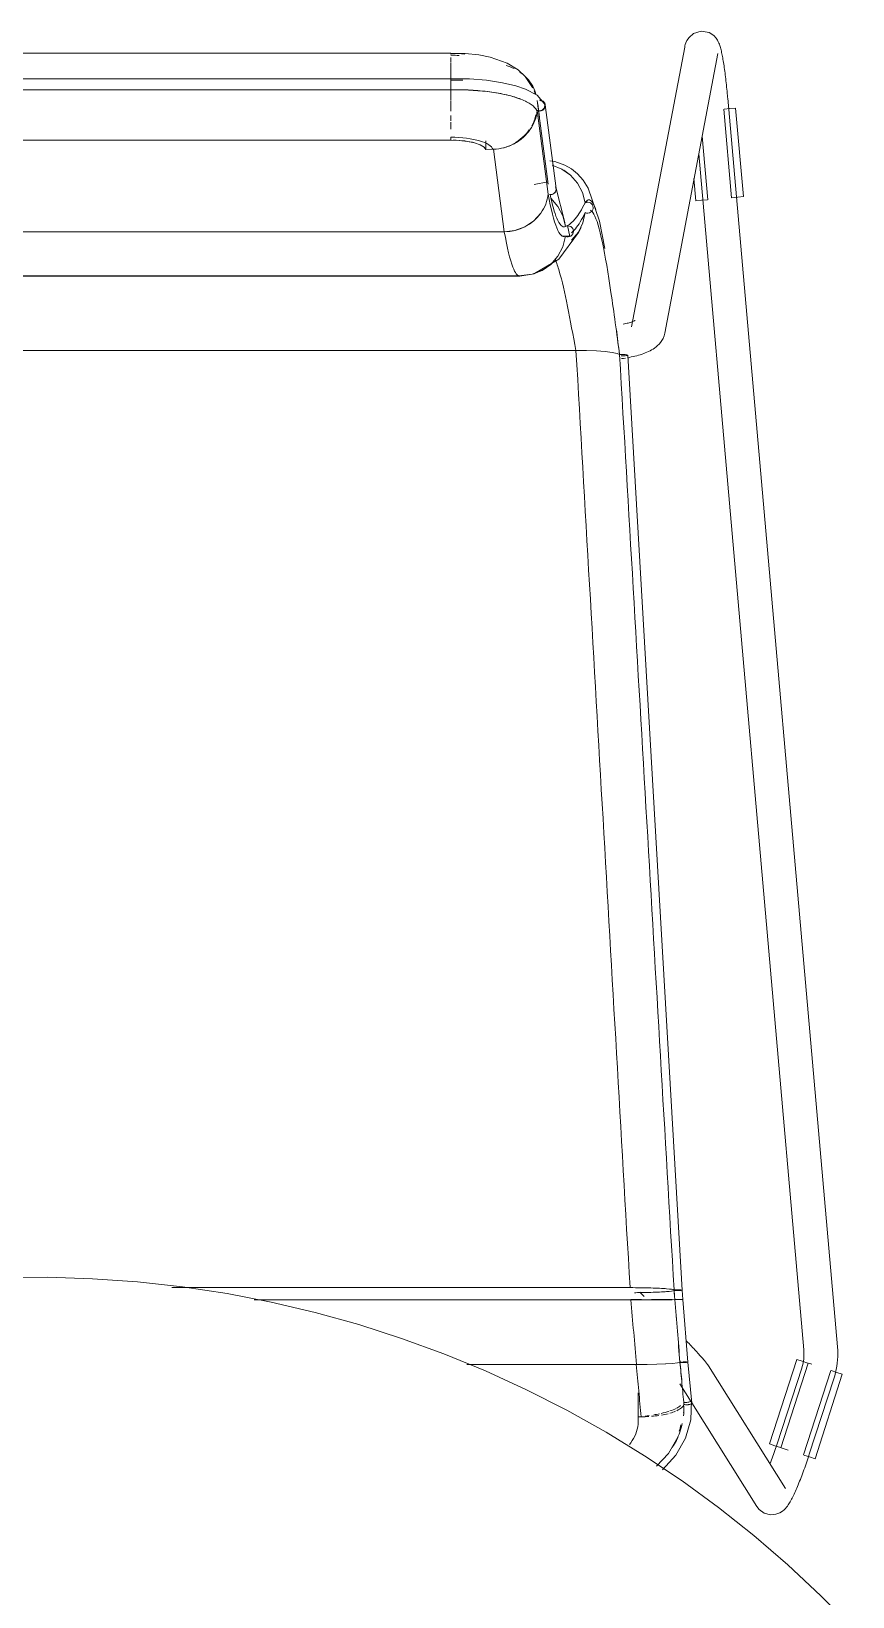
# Model space of a CAD drawing. Header units: millimetres. Extents: x 155927 to 317870, y -36033 to 97293.
# Drawn here: x 219245 to 219536, y 12593 to 13148 of the extents above; entities that cross this region are included whole.
import ezdxf

# ---------------------------------------------------------------- set-up
doc = ezdxf.new("R2010")
doc.units = ezdxf.units.MM
doc.header["$MEASUREMENT"] = 0
doc.layers.add('I-FURN', color=8, linetype='CONTINUOUS', lineweight=9)

msp = doc.modelspace()

# ---------------------------------------------------------------- linework, layer by layer
at = {"layer": 'I-FURN'}
for p, q in [((219479.77, 13147.45), (219478.2, 13146.12)), ((219479.77, 13147.45), (219482.52, 13148.28)), ((219482.52, 13148.28), (219485.28, 13147.8)), ((219485.28, 13147.8), (219486.94, 13146.75)), ((219476.64, 13142.69), (219457.82, 13043.4)), ((219476.72, 13143.1), (219476.64, 13142.69)), ((219476.86, 13143.62), (219476.72, 13143.1)), ((219477.07, 13144.24), (219476.86, 13143.62)), ((219477.45, 13145.04), (219477.07, 13144.24)), ((219478.2, 13146.12), (219477.45, 13145.04)), ((219486.94, 13146.75), (219487.79, 13145.85)), ((219487.79, 13145.85), (219488.27, 13145.14)), ((219488.27, 13145.14), (219488.58, 13144.58)), ((219488.58, 13144.58), (219488.79, 13144.11)), ((219488.79, 13144.11), (219488.96, 13143.68)), ((219488.96, 13143.68), (219489.1, 13143.28)), ((219489.1, 13143.28), (219489.23, 13142.88)), ((219489.23, 13142.88), (219489.34, 13142.48)), ((219489.34, 13142.48), (219489.45, 13142.08)), ((219489.45, 13142.08), (219489.55, 13141.67)), ((219393.73, 13140.5), (219098.88, 13140.5)), ((219393.73, 13140.33), (219393.73, 13140.5)), ((219393.73, 13140.5), (219398.76, 13140.39)), ((219393.73, 13140.48), (219393.73, 13140.2)), ((219393.73, 13139.01), (219393.73, 13137.26)), ((219393.73, 13136.98), (219393.73, 13134.4)), ((219398.76, 13140.39), (219403.58, 13139.88)), ((219403.58, 13139.88), (219407.62, 13139.09)), ((219407.62, 13139.09), (219413.67, 13136.96)), ((219413.67, 13136.96), (219417.55, 13134.57)), ((219469.61, 13041.16), (219488.43, 13140.45)), ((219489.55, 13141.67), (219489.65, 13141.24)), ((219489.65, 13141.24), (219489.75, 13140.8)), ((219489.75, 13140.8), (219489.85, 13140.34)), ((219489.85, 13140.34), (219489.94, 13139.86)), ((219489.94, 13139.86), (219490.04, 13139.37)), ((219490.04, 13139.37), (219490.13, 13138.85)), ((219490.13, 13138.85), (219490.23, 13138.32)), ((219490.23, 13138.32), (219490.32, 13137.77)), ((219490.32, 13137.77), (219490.41, 13137.2)), ((219490.41, 13137.2), (219490.5, 13136.61)), ((219490.5, 13136.61), (219490.6, 13136.01)), ((219393.73, 13131.46), (219098.88, 13131.46)), ((219393.73, 13131.22), (219393.73, 13134.24)), ((219393.73, 13134.23), (219393.73, 13131.22)), ((219393.73, 13131.46), (219393.73, 13127.51)), ((219393.73, 13131.46), (219400.27, 13131.37)), ((219393.73, 13131.39), (219393.73, 13131.46)), ((219393.73, 13131.2), (219393.73, 13131.39)), ((219393.73, 13130.89), (219393.73, 13131.2)), ((219393.73, 13130.5), (219393.73, 13130.89)), ((219400.27, 13131.37), (219406.39, 13130.88)), ((219406.39, 13130.88), (219412.01, 13130.04)), ((219417.55, 13134.57), (219420.02, 13132.28)), ((219420.02, 13132.28), (219422.7, 13128.38)), ((219490.6, 13136.01), (219490.69, 13135.39)), ((219490.69, 13135.39), (219490.78, 13134.76)), ((219490.78, 13134.76), (219490.86, 13134.11)), ((219490.86, 13134.11), (219490.95, 13133.44)), ((219490.95, 13133.44), (219491.04, 13132.77)), ((219491.04, 13132.77), (219491.13, 13132.08)), ((219491.13, 13132.08), (219491.21, 13131.38)), ((219491.21, 13131.38), (219491.29, 13130.67)), ((219098.88, 13127.5), (219393.73, 13127.5)), ((219393.73, 13130.05), (219393.73, 13130.5)), ((219393.73, 13129.56), (219393.73, 13130.05)), ((219393.73, 13129.06), (219393.73, 13129.56)), ((219393.73, 13128.58), (219393.73, 13129.06)), ((219393.73, 13128.17), (219393.73, 13128.58)), ((219393.73, 13127.84), (219393.73, 13128.17)), ((219393.73, 13127.61), (219393.73, 13127.84)), ((219393.73, 13127.51), (219393.73, 13127.61)), ((219393.73, 13123.72), (219393.73, 13127.53)), ((219393.73, 13127.53), (219393.73, 13123.72)), ((219399.95, 13127.42), (219393.73, 13127.5)), ((219406.52, 13126.89), (219399.95, 13127.42)), ((219410.53, 13126.3), (219406.52, 13126.89)), ((219414.96, 13125.33), (219410.53, 13126.3)), ((219412.01, 13130.04), (219416.7, 13128.94)), ((219418.4, 13124.24), (219414.96, 13125.33)), ((219416.7, 13128.94), (219420.16, 13127.78)), ((219420.16, 13127.78), (219424.28, 13125.59)), ((219422.7, 13128.38), (219422.8, 13128.18)), ((219424.28, 13125.59), (219426.83, 13122.69)), ((219491.29, 13130.67), (219491.37, 13129.95)), ((219491.37, 13129.95), (219491.45, 13129.23)), ((219491.45, 13129.23), (219491.53, 13128.49)), ((219491.53, 13128.49), (219491.61, 13127.76)), ((219491.61, 13127.76), (219491.68, 13127.01)), ((219491.68, 13127.01), (219491.75, 13126.26)), ((219491.75, 13126.26), (219491.82, 13125.51)), ((219491.82, 13125.51), (219491.89, 13124.76)), ((219393.73, 13123.52), (219393.73, 13119.97)), ((219428.19, 13094.06), (219424.34, 13123.75)), ((219424.36, 13120.21), (219428.21, 13090.51)), ((219424.5, 13122.56), (219425.11, 13117.78)), ((219431.04, 13092.42), (219427.18, 13122.19)), ((219490.49, 13120.62), (219493.25, 13089.21)), ((219490.61, 13120.64), (219492.68, 13120.82)), ((219491.89, 13124.76), (219491.91, 13124.6)), ((219530.85, 12681.28), (219491.91, 13124.6)), ((219492.68, 13120.82), (219494.72, 13121)), ((219494.72, 13121), (219497.48, 13089.59)), ((219393.73, 13118.34), (219393.73, 13116.5)), ((219393.73, 13115.98), (219393.73, 13113.51)), ((219393.73, 13109.66), (219098.88, 13109.66)), ((219098.88, 13109.6), (219393.73, 13109.6)), ((219393.73, 13109.6), (219396.77, 13109.49)), ((219396.77, 13109.49), (219399.62, 13109.17)), ((219399.62, 13109.17), (219402.11, 13108.66)), ((219402.11, 13108.66), (219404.09, 13107.99)), ((219406.08, 13106.34), (219406.08, 13109.35)), ((219484.8, 13088.47), (219482.82, 13111.08)), ((219404.09, 13107.99), (219405.45, 13107.2)), ((219405.45, 13107.2), (219406.08, 13106.34)), ((219406.08, 13106.34), (219408.8, 13106.41)), ((219408.8, 13106.41), (219412.66, 13077.13)), ((219481.61, 13104.73), (219518.9, 12680.23)), ((219430.57, 13102.09), (219428.8, 13102.32)), ((219433.1, 13099.35), (219429.58, 13100.75)), ((219434.17, 13100.8), (219430.57, 13102.09)), ((219436.18, 13097.18), (219433.1, 13099.35)), ((219433.81, 13098.93), (219436.18, 13097.18)), ((219436.45, 13099.45), (219434.17, 13100.8)), ((219438.61, 13097.68), (219436.45, 13099.45)), ((219440.61, 13095.43), (219438.61, 13097.68)), ((219428.06, 13094.84), (219423.24, 13093.89)), ((219430.99, 13092.65), (219430.8, 13093.09)), ((219430.98, 13091.71), (219431.05, 13092.18)), ((219431.05, 13092.18), (219430.99, 13092.65)), ((219431.02, 13092.49), (219433.99, 13080.88)), ((219436.18, 13097.18), (219438.65, 13094.35)), ((219438.66, 13094.35), (219436.18, 13097.18)), ((219440.4, 13091.03), (219438.66, 13094.35)), ((219442.42, 13092.61), (219440.61, 13095.43)), ((219446.41, 13080.89), (219442.42, 13092.61)), ((219479.88, 13095.99), (219480.57, 13088.1)), ((219428.68, 13090.35), (219429.17, 13090.32)), ((219429.17, 13090.32), (219429.67, 13090.4)), ((219431.7, 13086.14), (219429.19, 13089.02)), ((219429.67, 13090.4), (219430.12, 13090.59)), ((219430.12, 13090.59), (219430.5, 13090.89)), ((219430.5, 13090.89), (219430.8, 13091.27)), ((219430.8, 13091.27), (219430.98, 13091.71)), ((219441.31, 13087.4), (219440.4, 13091.03)), ((219441.78, 13087.57), (219441.31, 13087.4)), ((219441.31, 13087.4), (219441.78, 13087.56)), ((219441.78, 13087.56), (219442.27, 13087.61)), ((219442.28, 13087.61), (219441.78, 13087.57)), ((219442.27, 13087.61), (219442.77, 13087.53)), ((219442.77, 13087.53), (219442.28, 13087.61)), ((219442.77, 13087.53), (219443.22, 13087.34)), ((219443.23, 13087.34), (219442.77, 13087.53)), ((219443.22, 13087.34), (219443.61, 13087.03)), ((219443.61, 13087.03), (219443.23, 13087.34)), ((219443.61, 13087.03), (219443.91, 13086.64)), ((219443.91, 13086.64), (219443.61, 13087.03)), ((219443.91, 13086.64), (219444.11, 13086.18)), ((219444.11, 13086.18), (219443.91, 13086.64)), ((219482.61, 13088.28), (219480.57, 13088.1)), ((219484.68, 13088.46), (219482.61, 13088.28)), ((219495.44, 13089.41), (219493.37, 13089.22)), ((219497.48, 13089.59), (219495.44, 13089.41)), ((219419.98, 13078.93), (219423.09, 13081)), ((219423.09, 13081), (219425.58, 13083.75)), ((219433.46, 13082.75), (219431.7, 13086.14)), ((219434.35, 13079.03), (219433.46, 13082.75)), ((219433.99, 13080.88), (219434.32, 13079.01)), ((219441.36, 13083.92), (219440.57, 13080.3)), ((219440.57, 13080.3), (219441.36, 13083.91)), ((219441.83, 13083.77), (219441.36, 13083.92)), ((219441.36, 13083.91), (219441.83, 13083.76)), ((219442.33, 13083.74), (219441.83, 13083.77)), ((219441.83, 13083.76), (219442.33, 13083.73)), ((219442.82, 13083.83), (219442.33, 13083.74)), ((219442.33, 13083.73), (219442.82, 13083.82)), ((219443.27, 13084.03), (219442.82, 13083.83)), ((219442.82, 13083.82), (219443.27, 13084.03)), ((219443.65, 13084.35), (219443.27, 13084.03)), ((219443.27, 13084.03), (219443.65, 13084.35)), ((219443.94, 13084.75), (219443.65, 13084.35)), ((219443.65, 13084.35), (219443.94, 13084.75)), ((219444.12, 13085.21), (219443.94, 13084.75)), ((219443.94, 13084.75), (219444.12, 13085.21)), ((219444.11, 13086.18), (219444.18, 13085.7)), ((219444.18, 13085.7), (219444.11, 13086.18)), ((219444.18, 13085.7), (219444.12, 13085.21)), ((219444.12, 13085.21), (219444.18, 13085.7)), ((219448.31, 13071.23), (219446.41, 13080.89)), ((219412.66, 13077.13), (219079.95, 13077.13)), ((219079.95, 13077.13), (219412.66, 13077.13)), ((219412.66, 13077.13), (219416.43, 13077.61)), ((219416.43, 13077.61), (219419.98, 13078.93)), ((219432, 13067.36), (219438.98, 13076.9)), ((219433.28, 13075.51), (219436.16, 13075.56)), ((219433.46, 13071.81), (219434.35, 13075.52)), ((219434.35, 13079.03), (219434.82, 13079.19)), ((219434.82, 13079.19), (219434.35, 13079.03)), ((219434.82, 13075.37), (219434.35, 13075.53)), ((219434.35, 13075.52), (219434.82, 13075.36)), ((219434.82, 13079.19), (219435.31, 13079.23)), ((219435.32, 13079.23), (219434.82, 13079.19)), ((219435.31, 13075.33), (219434.82, 13075.37)), ((219434.82, 13075.36), (219435.32, 13075.32)), ((219435.86, 13075.42), (219435.03, 13079.32)), ((219435.31, 13079.23), (219435.8, 13079.15)), ((219435.8, 13075.41), (219435.31, 13075.33)), ((219435.81, 13079.15), (219435.32, 13079.23)), ((219435.32, 13075.32), (219435.81, 13075.41)), ((219435.8, 13079.15), (219436.25, 13078.95)), ((219436.25, 13075.61), (219435.8, 13075.41)), ((219436.26, 13078.95), (219435.81, 13079.15)), ((219435.81, 13075.41), (219436.26, 13075.61)), ((219436.25, 13078.95), (219436.64, 13078.63)), ((219436.64, 13075.93), (219436.25, 13075.61)), ((219436.64, 13078.63), (219436.26, 13078.95)), ((219436.26, 13075.61), (219436.64, 13075.92)), ((219438.92, 13076.98), (219436.53, 13074.14)), ((219436.53, 13074.14), (219438.93, 13076.98)), ((219436.64, 13078.63), (219436.93, 13078.23)), ((219436.93, 13078.23), (219436.64, 13078.63)), ((219436.93, 13076.33), (219436.64, 13075.93)), ((219436.64, 13075.92), (219436.93, 13076.33)), ((219436.93, 13078.23), (219437.12, 13077.77)), ((219437.12, 13077.77), (219436.93, 13078.23)), ((219437.12, 13076.79), (219436.93, 13076.33)), ((219436.93, 13076.33), (219437.12, 13076.79)), ((219437.12, 13077.77), (219437.19, 13077.28)), ((219437.19, 13077.28), (219437.12, 13077.77)), ((219437.19, 13077.28), (219437.12, 13076.79)), ((219437.12, 13076.79), (219437.19, 13077.28)), ((219440.57, 13080.3), (219438.92, 13076.98)), ((219438.93, 13076.98), (219440.57, 13080.3)), ((219438.98, 13076.9), (219439.87, 13078.65)), ((219433.43, 13071.75), (219431.7, 13068.42)), ((219431.7, 13068.42), (219433.43, 13071.75)), ((219423.35, 13062.25), (219432, 13067.36)), ((219429.19, 13065.55), (219426.05, 13063.38)), ((219426.06, 13063.37), (219429.19, 13065.54)), ((219431.7, 13068.42), (219429.19, 13065.55)), ((219429.19, 13065.54), (219431.7, 13068.42)), ((219418.7, 13061.53), (219073.91, 13061.53)), ((219073.91, 13061.53), (219418.7, 13061.53)), ((219074.45, 13061.38), (219379.25, 13061.38)), ((219379.25, 13061.38), (219418.16, 13061.38)), ((219418.16, 13061.38), (219423.2, 13062.18)), ((219422.49, 13062.01), (219418.7, 13061.54)), ((219418.7, 13061.53), (219422.49, 13062.01)), ((219426.05, 13063.38), (219422.49, 13062.01)), ((219422.49, 13062.01), (219426.06, 13063.37)), ((219423.2, 13062.18), (219426.37, 13063.55)), ((219455.27, 13044.42), (219454.78, 13044.32)), ((219455.74, 13044.52), (219455.27, 13044.42)), ((219456.19, 13044.63), (219455.74, 13044.52)), ((219456.61, 13044.73), (219456.19, 13044.63)), ((219457, 13044.84), (219456.61, 13044.73)), ((219457.37, 13044.95), (219457, 13044.84)), ((219457.71, 13045.06), (219457.37, 13044.95)), ((219458.01, 13045.16), (219457.71, 13045.06)), ((219458.28, 13045.26), (219458.01, 13045.16)), ((219458.51, 13045.36), (219458.28, 13045.26)), ((219458.7, 13045.45), (219458.51, 13045.36)), ((219458.86, 13045.52), (219458.7, 13045.45)), ((219458.94, 13045.57), (219458.86, 13045.52)), ((219459.02, 13045.61), (219458.94, 13045.57)), ((219459.04, 13045.63), (219459.02, 13045.61)), ((219467.04, 13036.69), (219466.51, 13036.23)), ((219467.56, 13037.2), (219467.04, 13036.69)), ((219468.07, 13037.8), (219467.56, 13037.2)), ((219468.55, 13038.49), (219468.07, 13037.8)), ((219468.99, 13039.28), (219468.55, 13038.49)), ((219469.35, 13040.17), (219468.99, 13039.28)), ((219469.61, 13041.16), (219469.35, 13040.17)), ((219438, 13035.03), (219054.6, 13035.03)), ((219054.6, 13035.03), (219438, 13035.03)), ((219441.77, 13034.97), (219438, 13035.03)), ((219438.08, 13035.03), (219441.77, 13034.97)), ((219445.31, 13034.82), (219441.77, 13034.97)), ((219441.84, 13034.97), (219445.31, 13034.82)), ((219448.41, 13034.58), (219445.31, 13034.82)), ((219445.36, 13034.82), (219448.41, 13034.58)), ((219450.9, 13034.27), (219448.41, 13034.58)), ((219448.44, 13034.58), (219450.91, 13034.27)), ((219452.65, 13033.9), (219450.9, 13034.27)), ((219450.91, 13034.27), (219452.65, 13033.9)), ((219452.65, 13033.9), (219453.55, 13033.5)), ((219453.55, 13033.5), (219452.65, 13033.9)), ((219454.02, 13033.52), (219453.55, 13033.5)), ((219453.55, 13033.5), (219454.03, 13033.52)), ((219454.52, 13033.53), (219454.02, 13033.52)), ((219454.03, 13033.52), (219454.52, 13033.53)), ((219454.06, 13033.1), (219454.56, 13033.1)), ((219454.56, 13033.1), (219454.06, 13033.1)), ((219454.9, 13032.18), (219454.17, 13032.08)), ((219455.01, 13033.52), (219454.52, 13033.53)), ((219454.52, 13033.53), (219455.02, 13033.52)), ((219454.56, 13033.1), (219455.05, 13033.11)), ((219455.06, 13033.11), (219454.56, 13033.1)), ((219455.61, 13032.29), (219454.9, 13032.18)), ((219455.47, 13033.5), (219455.01, 13033.52)), ((219455.02, 13033.52), (219455.47, 13033.5)), ((219455.05, 13033.11), (219455.5, 13033.13)), ((219455.51, 13033.13), (219455.06, 13033.11)), ((219455.85, 13033.46), (219455.47, 13033.5)), ((219455.47, 13033.5), (219455.86, 13033.46)), ((219455.5, 13033.13), (219455.88, 13033.17)), ((219455.89, 13033.17), (219455.51, 13033.13)), ((219456.15, 13033.42), (219455.85, 13033.46)), ((219455.86, 13033.46), (219456.16, 13033.42)), ((219455.88, 13033.17), (219456.17, 13033.21)), ((219456.18, 13033.21), (219455.89, 13033.17)), ((219456.35, 13033.37), (219456.15, 13033.42)), ((219456.16, 13033.42), (219456.35, 13033.37)), ((219456.17, 13033.21), (219456.36, 13033.26)), ((219456.36, 13033.26), (219456.18, 13033.21)), ((219457.01, 13032.53), (219456.32, 13032.41)), ((219456.42, 13033.32), (219456.35, 13033.37)), ((219456.35, 13033.37), (219456.42, 13033.32)), ((219456.36, 13033.26), (219456.42, 13033.32)), ((219456.42, 13033.31), (219456.36, 13033.26)), ((219475.71, 12701.41), (219456.42, 13033.31)), ((219457.69, 13032.67), (219457.01, 13032.53)), ((219458.36, 13032.81), (219457.69, 13032.67)), ((219459.01, 13032.96), (219458.36, 13032.81)), ((219459.66, 13033.12), (219459.01, 13032.96)), ((219460.29, 13033.3), (219459.66, 13033.12)), ((219460.9, 13033.48), (219460.29, 13033.3)), ((219461.51, 13033.67), (219460.9, 13033.48)), ((219462.1, 13033.88), (219461.51, 13033.67)), ((219462.68, 13034.1), (219462.1, 13033.88)), ((219463.25, 13034.33), (219462.68, 13034.1)), ((219463.81, 13034.59), (219463.25, 13034.33)), ((219464.37, 13034.86), (219463.81, 13034.59)), ((219464.9, 13035.15), (219464.37, 13034.86)), ((219465.44, 13035.47), (219464.9, 13035.15)), ((219465.98, 13035.83), (219465.44, 13035.47)), ((219466.51, 13036.23), (219465.98, 13035.83)), ((219250.62, 12705.97), (219234.62, 12705.83)), ((219266.61, 12705.48), (219250.62, 12705.97)), ((219282.57, 12704.35), (219266.61, 12705.48)), ((219298.47, 12702.58), (219282.57, 12704.35)), ((219457.26, 12702.3), (219294.66, 12702.3)), ((219294.66, 12702.3), (219457.26, 12702.3)), ((219314.29, 12700.18), (219298.47, 12702.58)), ((219330, 12697.14), (219314.29, 12700.18)), ((219457.52, 12697.98), (219323.88, 12697.98)), ((219323.88, 12697.98), (219457.52, 12697.98)), ((219461.04, 12702.27), (219457.26, 12702.3)), ((219461.31, 12697.99), (219457.52, 12697.98)), ((219457.52, 12697.98), (219461.31, 12697.99)), ((219457.53, 12698.11), (219461.31, 12698.11)), ((219461.31, 12698.11), (219457.53, 12698.11)), ((219458.79, 12700.52), (219461.05, 12700.54)), ((219462.22, 12699.13), (219460.74, 12700.66)), ((219464.6, 12702.2), (219461.04, 12702.27)), ((219461.05, 12700.54), (219464.6, 12700.62)), ((219464.87, 12697.99), (219461.31, 12697.99)), ((219461.31, 12697.99), (219464.88, 12697.99)), ((219467.73, 12702.07), (219464.6, 12702.2)), ((219464.6, 12700.62), (219467.72, 12700.74)), ((219464.87, 12698.1), (219467.99, 12698.09)), ((219467.99, 12698.09), (219464.87, 12698.1)), ((219468, 12698), (219464.88, 12697.99)), ((219464.88, 12697.99), (219468.01, 12698)), ((219467.72, 12700.74), (219470.21, 12700.9)), ((219470.24, 12701.91), (219467.73, 12702.07)), ((219467.99, 12698.09), (219470.49, 12698.08)), ((219470.49, 12698.08), (219467.99, 12698.09)), ((219470.51, 12698.01), (219468.01, 12698)), ((219468.01, 12698), (219470.51, 12698.01)), ((219470.21, 12700.9), (219471.97, 12701.1)), ((219471.99, 12701.72), (219470.24, 12701.91)), ((219470.49, 12698.08), (219472.24, 12698.07)), ((219472.24, 12698.07), (219470.49, 12698.08)), ((219472.26, 12698.02), (219470.51, 12698.01)), ((219470.51, 12698.01), (219472.26, 12698.02)), ((219471.97, 12701.1), (219472.87, 12701.31)), ((219472.87, 12701.51), (219471.99, 12701.72)), ((219473.14, 12698.04), (219472.26, 12698.02)), ((219472.26, 12698.02), (219473.15, 12698.04)), ((219473.34, 12701.51), (219472.87, 12701.51)), ((219472.87, 12701.31), (219473.34, 12701.3)), ((219473.14, 12698.05), (219473.61, 12698.05)), ((219473.61, 12698.05), (219473.14, 12698.05)), ((219473.61, 12698.04), (219473.14, 12698.04)), ((219473.15, 12698.04), (219473.62, 12698.04)), ((219473.84, 12701.52), (219473.34, 12701.51)), ((219473.34, 12701.3), (219473.83, 12701.3)), ((219473.61, 12698.05), (219474.1, 12698.05)), ((219474.11, 12698.05), (219473.61, 12698.05)), ((219474.11, 12698.04), (219473.61, 12698.04)), ((219473.62, 12698.04), (219474.11, 12698.04)), ((219473.83, 12701.3), (219474.32, 12701.3)), ((219474.33, 12701.51), (219473.84, 12701.52)), ((219474.1, 12698.05), (219474.59, 12698.05)), ((219474.6, 12698.05), (219474.11, 12698.05)), ((219474.6, 12698.04), (219474.11, 12698.04)), ((219474.11, 12698.04), (219474.6, 12698.04)), ((219474.32, 12701.3), (219474.77, 12701.31)), ((219474.78, 12701.5), (219474.33, 12701.51)), ((219474.59, 12698.05), (219475.05, 12698.05)), ((219475.05, 12698.05), (219474.6, 12698.05)), ((219475.05, 12698.04), (219474.6, 12698.04)), ((219474.6, 12698.04), (219475.06, 12698.04)), ((219474.77, 12701.31), (219475.16, 12701.33)), ((219475.16, 12701.48), (219474.78, 12701.5)), ((219475.05, 12698.05), (219475.43, 12698.05)), ((219475.43, 12698.05), (219475.05, 12698.05)), ((219475.43, 12698.04), (219475.05, 12698.04)), ((219475.06, 12698.04), (219475.44, 12698.04)), ((219475.46, 12701.46), (219475.16, 12701.48)), ((219475.16, 12701.33), (219475.45, 12701.35)), ((219475.73, 12698.04), (219475.43, 12698.04)), ((219475.44, 12698.04), (219475.73, 12698.04)), ((219475.45, 12701.35), (219475.64, 12701.38)), ((219475.64, 12701.43), (219475.46, 12701.46)), ((219475.71, 12701.41), (219475.64, 12701.43)), ((219475.64, 12701.38), (219475.71, 12701.41)), ((219475.71, 12701.41), (219475.98, 12698.05)), ((219475.91, 12698.05), (219475.98, 12698.05)), ((219475.98, 12698.05), (219475.91, 12698.05)), ((219475.92, 12698.05), (219475.98, 12698.05)), ((219475.98, 12698.05), (219475.92, 12698.05)), ((219477.81, 12675.85), (219475.98, 12698.05)), ((219345.57, 12693.48), (219330, 12697.14)), ((219360.99, 12689.2), (219345.57, 12693.48)), ((219376.22, 12684.31), (219360.99, 12689.2)), ((219391.25, 12678.81), (219376.22, 12684.31)), ((219477.78, 12682.89), (219477.34, 12683.36)), ((219478.21, 12682.42), (219477.78, 12682.89)), ((219478.64, 12681.97), (219478.21, 12682.42)), ((219479.05, 12681.53), (219478.64, 12681.97)), ((219479.45, 12681.09), (219479.05, 12681.53)), ((219479.85, 12680.67), (219479.45, 12681.09)), ((219480.23, 12680.25), (219479.85, 12680.67)), ((219530.86, 12681.23), (219530.86, 12681.28)), ((219530.94, 12680.09), (219530.86, 12681.23)), ((219406.04, 12672.72), (219391.25, 12678.81)), ((219466.76, 12675.12), (219463.32, 12675.04)), ((219463.32, 12675.04), (219466.76, 12675.12)), ((219466.76, 12675.12), (219469.86, 12675.23)), ((219469.86, 12675.23), (219466.82, 12675.12)), ((219469.86, 12675.23), (219472.33, 12675.38)), ((219472.34, 12675.38), (219469.9, 12675.23)), ((219472.33, 12675.38), (219474.07, 12675.56)), ((219474.07, 12675.56), (219472.35, 12675.38)), ((219474.96, 12675.75), (219474.07, 12675.56)), ((219474.07, 12675.56), (219474.96, 12675.75)), ((219474.96, 12675.75), (219475.43, 12675.75)), ((219475.43, 12675.75), (219474.96, 12675.75)), ((219475.45, 12675.95), (219474.97, 12675.94)), ((219474.97, 12675.94), (219475.44, 12675.95)), ((219475.43, 12675.75), (219475.93, 12675.74)), ((219475.93, 12675.74), (219475.43, 12675.75)), ((219475.93, 12675.74), (219476.42, 12675.75)), ((219476.42, 12675.75), (219475.93, 12675.74)), ((219476.43, 12675.94), (219475.94, 12675.95)), ((219475.94, 12675.95), (219476.43, 12675.94)), ((219476.42, 12675.75), (219476.87, 12675.76)), ((219476.87, 12675.76), (219476.42, 12675.75)), ((219476.89, 12675.93), (219476.43, 12675.94)), ((219476.43, 12675.94), (219476.88, 12675.93)), ((219476.87, 12675.76), (219477.26, 12675.77)), ((219477.25, 12675.77), (219476.87, 12675.76)), ((219476.88, 12675.93), (219477.26, 12675.92)), ((219477.27, 12675.92), (219476.89, 12675.93)), ((219477.55, 12675.8), (219477.25, 12675.77)), ((219477.26, 12675.92), (219477.56, 12675.9)), ((219477.26, 12675.77), (219477.55, 12675.8)), ((219477.56, 12675.9), (219477.27, 12675.92)), ((219477.55, 12675.8), (219477.74, 12675.82)), ((219477.75, 12675.87), (219477.56, 12675.9)), ((219477.56, 12675.9), (219477.74, 12675.87)), ((219477.74, 12675.87), (219477.81, 12675.85)), ((219477.81, 12675.85), (219477.74, 12675.82)), ((219477.74, 12675.82), (219477.81, 12675.85)), ((219477.81, 12675.85), (219477.75, 12675.87)), ((219479.23, 12661.35), (219477.81, 12675.85)), ((219480.59, 12679.85), (219480.23, 12680.25)), ((219480.95, 12679.46), (219480.59, 12679.85)), ((219481.29, 12679.08), (219480.95, 12679.46)), ((219481.62, 12678.72), (219481.29, 12679.08)), ((219481.94, 12678.37), (219481.62, 12678.72)), ((219482.24, 12678.03), (219481.94, 12678.37)), ((219482.53, 12677.71), (219482.24, 12678.03)), ((219482.8, 12677.4), (219482.53, 12677.71)), ((219483.06, 12677.1), (219482.8, 12677.4)), ((219483.3, 12676.82), (219483.06, 12677.1)), ((219483.53, 12676.56), (219483.3, 12676.82)), ((219483.74, 12676.31), (219483.53, 12676.56)), ((219483.95, 12676.06), (219483.74, 12676.31)), ((219484.14, 12675.83), (219483.95, 12676.06)), ((219484.32, 12675.61), (219484.14, 12675.83)), ((219484.49, 12675.39), (219484.32, 12675.61)), ((219484.66, 12675.16), (219484.49, 12675.39)), ((219484.85, 12674.9), (219484.66, 12675.16)), ((219516.41, 12676.81), (219506.72, 12646.81)), ((219510.77, 12645.5), (219520.46, 12675.51)), ((219516.41, 12676.81), (219518.37, 12676.18)), ((219518.37, 12676.18), (219520.34, 12675.55)), ((219518.66, 12675.62), (219518.52, 12674.97)), ((219518.77, 12676.27), (219518.66, 12675.62)), ((219518.86, 12676.93), (219518.77, 12676.27)), ((219518.92, 12677.59), (219518.86, 12676.93)), ((219518.9, 12680.23), (219518.95, 12679.57)), ((219518.96, 12678.25), (219518.92, 12677.59)), ((219518.95, 12679.57), (219518.96, 12678.91)), ((219518.96, 12678.91), (219518.96, 12678.25)), ((219520.55, 12675.48), (219521.72, 12675.1)), ((219530.63, 12674.4), (219530.78, 12675.53)), ((219530.78, 12675.53), (219530.89, 12676.67)), ((219530.89, 12676.67), (219530.95, 12677.81)), ((219530.96, 12678.95), (219530.94, 12680.09)), ((219530.95, 12677.81), (219530.96, 12678.95)), ((219399.35, 12675.02), (219459.46, 12675.02)), ((219459.46, 12675.02), (219399.35, 12675.02)), ((219420.58, 12666.04), (219406.04, 12672.72)), ((219459.46, 12675.02), (219463.22, 12675.04)), ((219463.23, 12675.04), (219459.58, 12675.02)), ((219485.06, 12674.58), (219484.85, 12674.9)), ((219512.37, 12630.99), (219485.06, 12674.58)), ((219518.15, 12673.67), (219509.44, 12646.86)), ((219518.16, 12673.7), (219518.15, 12673.67)), ((219518.35, 12674.33), (219518.16, 12673.7)), ((219518.52, 12674.97), (219518.35, 12674.33)), ((219528.53, 12672.9), (219518.84, 12642.9)), ((219520.86, 12643.15), (219529.57, 12669.96)), ((219532.57, 12671.6), (219522.88, 12641.59)), ((219528.64, 12672.87), (219530.62, 12672.23)), ((219529.57, 12669.96), (219529.9, 12671.05)), ((219529.9, 12671.05), (219530.19, 12672.16)), ((219530.19, 12672.16), (219530.43, 12673.27)), ((219530.43, 12673.27), (219530.63, 12674.4)), ((219530.62, 12672.23), (219532.57, 12671.6)), ((219434.84, 12658.78), (219420.58, 12666.04)), ((219460.17, 12655.22), (219460.17, 12664.97)), ((219474.89, 12668.21), (219478.93, 12661.76)), ((219448.79, 12650.96), (219434.84, 12658.78)), ((219479.11, 12662.25), (219478.83, 12655.34)), ((219479.16, 12661.39), (219502.2, 12624.62)), ((219461.16, 12656.46), (219460.11, 12656.46)), ((219478.83, 12655.34), (219476.95, 12648.82)), ((219462.42, 12642.58), (219448.79, 12650.96)), ((219474.24, 12649.22), (219470.88, 12643.39)), ((219476.95, 12648.82), (219473.56, 12642.81)), ((219475.71, 12633.67), (219462.42, 12642.58)), ((219470.88, 12643.39), (219466.61, 12638.92)), ((219473.56, 12642.81), (219468.82, 12637.66)), ((219508.68, 12646.18), (219506.72, 12646.81)), ((219507.47, 12641.14), (219507.71, 12641.79)), ((219507.71, 12641.79), (219507.94, 12642.44)), ((219507.94, 12642.44), (219508.18, 12643.11)), ((219508.18, 12643.11), (219508.41, 12643.78)), ((219508.41, 12643.78), (219508.65, 12644.46)), ((219508.65, 12644.46), (219508.88, 12645.15)), ((219510.65, 12645.54), (219508.68, 12646.18)), ((219508.88, 12645.15), (219509.11, 12645.84)), ((219509.11, 12645.84), (219509.34, 12646.53)), ((219509.34, 12646.53), (219509.44, 12646.86)), ((219510.86, 12645.47), (219513.34, 12644.67)), ((219520.93, 12642.22), (219518.96, 12642.86)), ((219520.22, 12641.22), (219520.46, 12641.95)), ((219520.46, 12641.95), (219520.71, 12642.69)), ((219520.71, 12642.69), (219520.86, 12643.15)), ((219522.88, 12641.59), (219520.93, 12642.22)), ((219507, 12639.88), (219507.24, 12640.5)), ((219507.24, 12640.5), (219507.47, 12641.14)), ((219518.19, 12635.54), (219518.45, 12636.22)), ((219518.45, 12636.22), (219518.7, 12636.91)), ((219518.7, 12636.91), (219518.96, 12637.61)), ((219518.96, 12637.61), (219519.21, 12638.32)), ((219519.21, 12638.32), (219519.46, 12639.03)), ((219519.46, 12639.03), (219519.72, 12639.75)), ((219519.72, 12639.75), (219519.97, 12640.48)), ((219519.97, 12640.48), (219520.22, 12641.22)), ((219488.63, 12624.24), (219475.71, 12633.67)), ((219515.96, 12630.07), (219516.2, 12630.61)), ((219516.2, 12630.61), (219516.44, 12631.18)), ((219516.44, 12631.18), (219516.69, 12631.75)), ((219516.69, 12631.75), (219516.93, 12632.35)), ((219516.93, 12632.35), (219517.18, 12632.96)), ((219517.18, 12632.96), (219517.43, 12633.59)), ((219517.43, 12633.59), (219517.68, 12634.23)), ((219517.68, 12634.23), (219517.94, 12634.88)), ((219517.94, 12634.88), (219518.19, 12635.54)), ((219513.09, 12624.76), (219513.37, 12625.16)), ((219513.37, 12625.16), (219513.63, 12625.54)), ((219513.63, 12625.54), (219513.87, 12625.93)), ((219513.87, 12625.93), (219514.1, 12626.33)), ((219514.1, 12626.33), (219514.33, 12626.74)), ((219514.33, 12626.74), (219514.56, 12627.17)), ((219514.56, 12627.17), (219514.79, 12627.61)), ((219514.79, 12627.61), (219515.02, 12628.07)), ((219515.02, 12628.07), (219515.25, 12628.54)), ((219515.25, 12628.54), (219515.49, 12629.03)), ((219515.49, 12629.03), (219515.72, 12629.54)), ((219515.72, 12629.54), (219515.96, 12630.07)), ((219501.16, 12614.29), (219488.63, 12624.24)), ((219503.09, 12623.5), (219502.2, 12624.62)), ((219503.09, 12623.5), (219504.82, 12622.28)), ((219504.82, 12622.28), (219507.05, 12621.69)), ((219507.05, 12621.69), (219509.02, 12621.86)), ((219509.02, 12621.86), (219510.41, 12622.39)), ((219510.41, 12622.39), (219511.32, 12622.95)), ((219511.32, 12622.95), (219511.95, 12623.47)), ((219511.95, 12623.47), (219512.41, 12623.94)), ((219512.41, 12623.94), (219512.78, 12624.36)), ((219512.78, 12624.36), (219513.09, 12624.76)), ((219513.29, 12603.85), (219501.16, 12614.29)), ((219524.99, 12592.94), (219513.29, 12603.85)), ((219536.24, 12581.56), (219524.99, 12592.94))]:
    msp.add_line(p, q, dxfattribs=at)
for centre, major_axis, ratio, start_param, end_param in [((219393.73, 13136.22), (12.4, 0), 0.287441, 1.332781, 1.570796), ((219393.73, 13124.75), (0, 15.75), 0.000004, 3.431839, 3.614078), ((219429.09, 13092.19), (1.96, 0), 0.955139, 4.501447, 6.790779), ((219412.53, 13092.2), (15.78, 0), 0.955139, 5.687432, 5.928979), ((219412.53, 13092.2), (15.78, 0), 0.955139, 5.929149, 6.170649), ((219412.53, 13092.2), (15.78, 0), 0.955139, 4.720632, 5.68731)]:
    msp.add_ellipse(centre, major_axis=major_axis, ratio=ratio, start_param=start_param, end_param=end_param, dxfattribs=at)
for points in [[(219393.73, 13140.41), (219395.44, 13140.42), (219397.12, 13140.34), (219398.7, 13140.19)], [(219393.73, 13130.93), (219395.16, 13130.95), (219396.58, 13130.95), (219397.99, 13130.91)], [(219416.12, 13135.02), (219415.23, 13135.45), (219414.3, 13135.85), (219413.34, 13136.09)], [(219393.73, 13127.53), (219396.08, 13127.57), (219400.73, 13127.5), (219407.59, 13126.87), (219413.73, 13125.76), (219418.8, 13124.23), (219422.5, 13122.33), (219423.81, 13120.93), (219424.16, 13120.2)], [(219423.28, 13127.09), (219423.42, 13126.73), (219423.52, 13126.37), (219423.61, 13126)], [(219408.8, 13106.41), (219410.09, 13106.45), (219412.6, 13106.81), (219416.2, 13108.22), (219419.34, 13110.41), (219421.87, 13113.25), (219423.63, 13116.59), (219424.22, 13118.97), (219424.36, 13120.21)], [(219425.12, 13120.03), (219424.96, 13120.02), (219424.79, 13120.02), (219424.63, 13120.06)], [(219423.9, 13118.69), (219423.59, 13117.31), (219423.09, 13115.94), (219422.39, 13114.68)], [(219393.73, 13110.73), (219397.52, 13110.67), (219404.91, 13109.7), (219408.3, 13107.54), (219408.55, 13106.42)], [(219402.11, 13108.71), (219400.06, 13109.26), (219397.34, 13109.54), (219394.57, 13109.64)], [(219434.35, 13075.53), (219433.32, 13074.98), (219431.28, 13076.95), (219429.23, 13085.01), (219428.21, 13090.51)], [(219418.16, 13061.38), (219418.34, 13061.38), (219418.52, 13061.44), (219418.7, 13061.54)], [(219453.54, 13033.51), (219453.15, 13036.57), (219452.76, 13039.67), (219452.38, 13042.72)], [(219438.08, 13035.03), (219441.28, 12979.67), (219444.47, 12924.25), (219447.67, 12868.79)], [(219453.55, 13033.5), (219456.77, 12978.27), (219463.21, 12867.67), (219469.65, 12756.91), (219472.87, 12701.51)], [(219447.67, 12868.79), (219450.86, 12813.33), (219454.06, 12757.83), (219457.26, 12702.3)], [(219457.52, 12697.98), (219457.86, 12694.15), (219458.21, 12690.32), (219458.55, 12686.49)], [(219473.14, 12698.05), (219473.09, 12698.6), (219473, 12699.68), (219472.91, 12700.76), (219472.87, 12701.31)], [(219473.14, 12698.04), (219473.1, 12698.62), (219473.01, 12699.77), (219472.92, 12700.93), (219472.88, 12701.51)], [(219473.15, 12698.04), (219473.45, 12694.32), (219474.05, 12686.89), (219474.66, 12679.46), (219474.96, 12675.75)], [(219458.55, 12686.49), (219458.9, 12682.66), (219459.24, 12678.84), (219459.58, 12675.02)], [(219473.66, 12691.73), (219473.7, 12691.32), (219473.73, 12690.91), (219473.77, 12690.5)], [(219474.06, 12686.89), (219474.37, 12683.24), (219474.67, 12679.59), (219474.97, 12675.94)], [(219476.4, 12660.8), (219476.16, 12663.24), (219475.68, 12668.19), (219475.2, 12673.23), (219474.96, 12675.75)], [(219475.68, 12668.86), (219475.44, 12671.2), (219475.21, 12673.57), (219474.97, 12675.94)], [(219461.16, 12656.46), (219460.9, 12659.49), (219460.36, 12665.63), (219459.77, 12671.88), (219459.46, 12675.02)], [(219471.39, 12658.52), (219472.2, 12658.79), (219473.01, 12659.07), (219473.57, 12659.37)], [(219473.4, 12658.43), (219472.81, 12658.18), (219472.15, 12657.95), (219471.42, 12657.75)], [(219473.81, 12659.49), (219474.45, 12659.8), (219474.85, 12660.12), (219475.18, 12660.44)], [(219476.4, 12660.8), (219476.25, 12660.41), (219475.69, 12659.66), (219474.54, 12658.96), (219473.85, 12658.63)], [(219476.35, 12660.38), (219476.39, 12659.18), (219476.35, 12657.98), (219476.24, 12656.79)], [(219476.25, 12658.02), (219476.31, 12658.67), (219476.32, 12659.32), (219476.31, 12659.97)], [(219460.11, 12656.46), (219460.16, 12655.96), (219460.18, 12655.45), (219460.17, 12654.94)], [(219463.96, 12656.56), (219463.04, 12656.51), (219462.11, 12656.47), (219461.16, 12656.46)], [(219462.57, 12656.7), (219463.05, 12656.75), (219463.52, 12656.82), (219463.99, 12656.88)], [(219467.52, 12656.93), (219466.67, 12656.81), (219465.79, 12656.69), (219464.88, 12656.63)], [(219465.69, 12657.14), (219466.38, 12657.26), (219467.03, 12657.39), (219467.69, 12657.53)], [(219468.35, 12657.68), (219469.27, 12657.89), (219470.22, 12658.12), (219471.06, 12658.37)], [(219470.75, 12657.56), (219470.01, 12657.38), (219469.2, 12657.22), (219468.37, 12657.07)], [(219474.73, 12651.4), (219474.99, 12652.11), (219475.18, 12652.83), (219475.3, 12653.57)]]:
    msp.add_open_spline(points, degree=3, dxfattribs=at)
for points, knots in [([(219423.86, 13126.02), (219423.75, 13126.38), (219423.23, 13127.89), (219421.87, 13130.4), (219419.86, 13132.59), (219418.48, 13133.59), (219418.08, 13133.86)], [0.1135963, 0.1135963, 0.1135963, 0.1135963, 0.1666667, 0.3333333, 0.5, 0.565028, 0.565028, 0.565028, 0.565028]), ([(219424.36, 13120.21), (219424.51, 13120.15), (219424.72, 13120.08), (219425, 13120.04), (219425.29, 13120.02), (219425.58, 13120.06), (219425.87, 13120.15), (219426.14, 13120.25), (219426.46, 13120.45), (219426.78, 13120.76), (219427.01, 13121.13), (219427.15, 13121.49), (219427.19, 13121.8), (219427.2, 13122.07), (219427.17, 13122.34), (219427.09, 13122.58), (219426.98, 13122.83), (219426.79, 13123.13), (219426.46, 13123.44), (219426.07, 13123.66), (219425.71, 13123.75), (219425.45, 13123.79), (219425.29, 13123.8), (219425.22, 13123.79)], [0, 0, 0, 0, 0.0555556, 0.0833333, 0.1111111, 0.1666667, 0.1944444, 0.2222222, 0.2777778, 0.3333333, 0.3888889, 0.4444444, 0.4791667, 0.5138889, 0.5486111, 0.5833333, 0.6180556, 0.6527778, 0.7222222, 0.7916667, 0.8263889, 0.8611111, 0.8888889, 0.8888889, 0.8888889, 0.8888889]), ([(219425.12, 13123.78), (219425.29, 13123.78), (219425.58, 13123.74), (219425.96, 13123.59), (219426.38, 13123.34), (219426.83, 13122.81), (219427.09, 13121.95), (219426.86, 13121.16), (219426.46, 13120.63), (219426.08, 13120.31), (219425.77, 13120.17), (219425.61, 13120.12)], [-0.875, -0.875, -0.875, -0.875, -0.8125, -0.765625, -0.71875, -0.625, -0.5, -0.375, -0.3125, -0.25, -0.1875, -0.1875, -0.1875, -0.1875]), ([(219421.53, 13113.33), (219420.1, 13111.28), (219417.15, 13108.77), (219413.58, 13107.21), (219412.33, 13106.96)], [-0.6666667, -0.6666667, -0.6666667, -0.6666667, -0.3333333, -0.1666667, -0.1666667, -0.1666667, -0.1666667]), ([(219434.35, 13079.03), (219433.32, 13078.49), (219431.51, 13080.22), (219429.69, 13086.7), (219428.9, 13090.42)], [0, 0, 0, 0, 0.5, 0.8877852, 0.8877852, 0.8877852, 0.8877852]), ([(219441.31, 13087.4), (219440.15, 13085), (219438.05, 13081.57), (219435.96, 13079.78), (219435.03, 13079.32)], [0, 0, 0, 0, 0.5, 0.9025379, 0.9025379, 0.9025379, 0.9025379]), ([(219445.16, 13084.98), (219444.9, 13085.7), (219443.61, 13088.73), (219442.33, 13088.96), (219441.31, 13087.4)], [0.6866019, 0.6866019, 0.6866019, 0.6866019, 0.75, 1, 1, 1, 1]), ([(219441.36, 13083.92), (219440.19, 13081.51), (219438.56, 13078.85), (219436.94, 13077.18), (219436.48, 13076.79)], [0, 0, 0, 0, 0.5, 0.696307, 0.696307, 0.696307, 0.696307]), ([(219453.55, 13033.5), (219452.54, 13041.05), (219450.5, 13056.27), (219447.45, 13074.7), (219445.02, 13083), (219443.59, 13084.6), (219443.19, 13084.8)], [0, 0, 0, 0, 0.25, 0.5, 0.75, 0.8499412, 0.8499412, 0.8499412, 0.8499412]), ([(219412.66, 13077.13), (219413.67, 13071.41), (219415.5, 13063.76), (219417.33, 13061.38), (219418.16, 13061.38)], [0, 0, 0, 0, 0.5, 0.9107154, 0.9107154, 0.9107154, 0.9107154]), ([(219430.71, 13067.31), (219431.19, 13066.16), (219432.65, 13061.91), (219435.08, 13051.2), (219437.03, 13040.42), (219438, 13035.03)], [0.375, 0.375, 0.375, 0.375, 0.5, 0.75, 1, 1, 1, 1]), ([(219457.26, 12702.3), (219458.53, 12702.3), (219461.08, 12702.28), (219464.68, 12702.2), (219467.85, 12702.08), (219471.21, 12701.86), (219472.6, 12701.65), (219472.88, 12701.51)], [-1, -1, -1, -1, -0.833333, -0.666667, -0.5, -0.333333, 0, 0, 0, 0]), ([(219472.87, 12701.31), (219472.58, 12701.16), (219471.18, 12700.95), (219467.83, 12700.73), (219464.68, 12700.61), (219461.57, 12700.54), (219459.55, 12700.52), (219458.79, 12700.52)], [-1, -1, -1, -1, -0.6666667, -0.5, -0.3333333, -0.1666667, -0.0664381, -0.0664381, -0.0664381, -0.0664381]), ([(219475.71, 12701.41), (219475.71, 12701.39), (219475.57, 12701.36), (219475.18, 12701.33), (219474.79, 12701.31), (219474.33, 12701.3), (219473.84, 12701.29), (219473.33, 12701.3), (219473.02, 12701.3), (219472.87, 12701.31)], [-0.5, -0.5, -0.5, -0.5, -0.375, -0.3125, -0.25, -0.1875, -0.125, -0.0625, 0, 0, 0, 0]), ([(219472.88, 12701.51), (219473.1, 12701.51), (219473.59, 12701.52), (219474.22, 12701.52), (219474.68, 12701.5), (219475.1, 12701.49), (219475.55, 12701.46), (219475.71, 12701.42), (219475.71, 12701.41)], [-1, -1, -1, -1, -0.90625, -0.8125, -0.765625, -0.71875, -0.625, -0.501507, -0.501507, -0.501507, -0.501507]), ([(219476.3, 12661.53), (219476.52, 12661.52), (219477, 12661.53), (219477.76, 12661.61), (219478.42, 12661.77), (219478.86, 12661.94), (219479.01, 12662.06), (219479.05, 12662.1)], [-1, -1, -1, -1, -0.90625, -0.8125, -0.71875, -0.625, -0.5625, -0.5625, -0.5625, -0.5625]), ([(219479.18, 12661.21), (219479.17, 12661.18), (219479.12, 12661.14), (219479.02, 12661.06), (219478.82, 12660.96), (219478.5, 12660.86), (219478.11, 12660.78), (219477.75, 12660.75), (219477.38, 12660.73), (219476.93, 12660.74), (219476.58, 12660.77), (219476.4, 12660.8)], [0.5555556, 0.5555556, 0.5555556, 0.5555556, 0.5833333, 0.6180556, 0.6527778, 0.7222222, 0.7916667, 0.8263889, 0.8611111, 0.9305556, 1, 1, 1, 1]), ([(219460.11, 12656.46), (219460.33, 12654.08), (219459.7, 12650.48), (219457.77, 12647.48), (219457.01, 12646.57)], [0, 0, 0, 0, 0.3333333, 0.5, 0.5, 0.5, 0.5]), ([(219475.79, 12654.12), (219475.35, 12652.04), (219474.38, 12649.08), (219472.82, 12646.41), (219472.29, 12645.61)], [-0.8210019, -0.8210019, -0.8210019, -0.8210019, -0.6666667, -0.5975811, -0.5975811, -0.5975811, -0.5975811])]:
    msp.add_open_spline(points, degree=3, knots=knots, dxfattribs=at)

doc.saveas('drawing.dxf')
